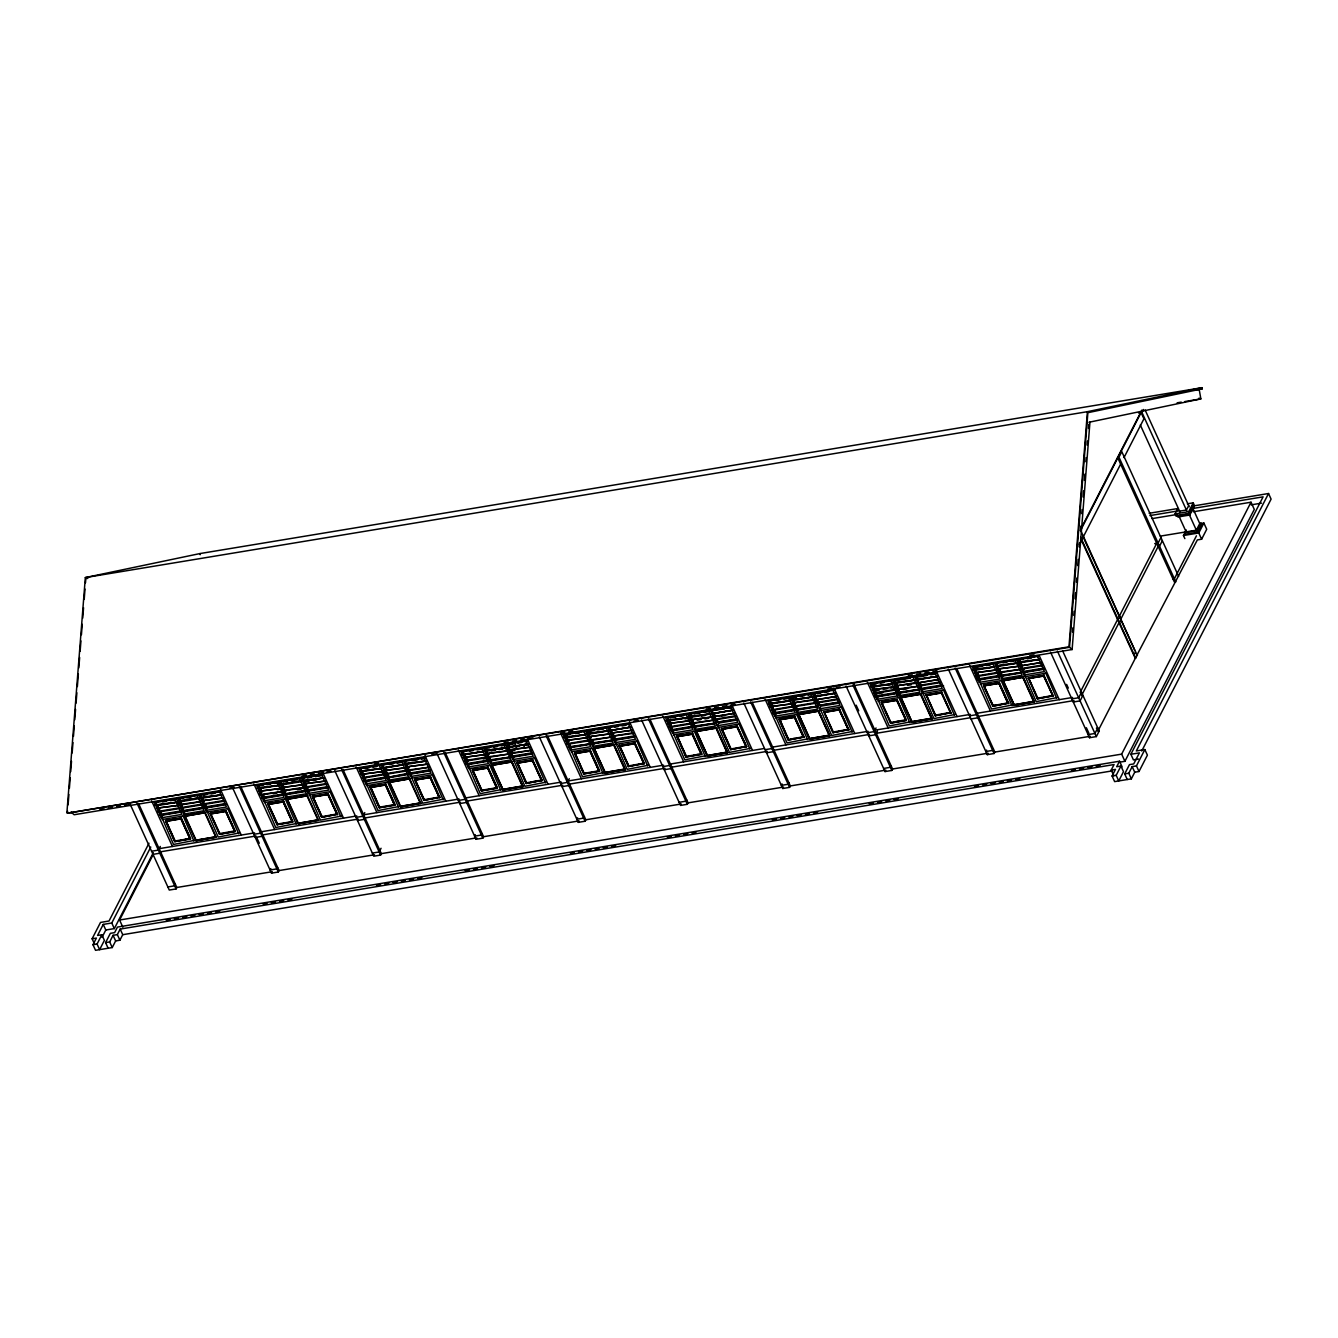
<?xml version="1.0" encoding="UTF-8"?>
<svg xmlns="http://www.w3.org/2000/svg" width="1338" height="1338" viewBox="0 0 1338 1338"><rect width="100%" height="100%" fill="white"/><g stroke="black" fill="none" stroke-linecap="round" stroke-linejoin="round"><path stroke-width="1.5" d="M66.9 812.701L85.331 577.581L199.981 553.564L1202.059 387.686L1202.243 388.823L1087.878 412.689L1069.497 647.291L67.435 813.186L1068.962 646.806L1072.123 649.532L1089.952 422.106M67.435 813.186L67.602 811.096M68.087 804.874L68.907 794.488M69.392 788.266L70.212 777.896M70.697 771.658L71.516 761.289M72.152 752.993L72.971 742.607M73.456 736.385L74.276 725.999M74.761 719.777L75.58 709.408M76.065 703.169L76.885 692.8M77.37 686.578L78.34 674.118M78.825 667.896L79.644 657.527M80.129 651.288L80.949 640.919M81.434 634.697L82.254 624.311M82.739 618.089L83.558 607.72M84.21 599.407L85.013 589.038M85.498 582.816L85.833 578.652L87.873 578.317M1068.962 646.806L1087.409 411.686L1202.059 387.686M1072.474 632.054L1072.808 627.89M1073.778 615.43L1074.113 611.282M1075.083 598.822L1075.568 592.583M1076.388 582.197L1076.722 578.049M1077.692 565.589L1078.177 559.351M1079.164 546.891L1079.482 542.743M1080.468 530.283L1080.786 526.118M1081.756 513.658L1082.091 509.51M1083.061 497.05L1083.563 490.812M1084.365 480.426L1084.85 474.204M1085.837 461.744L1086.155 457.579M1087.142 445.119L1087.46 440.971M1088.446 428.511L1088.764 424.363M176.616 802.181L155.208 805.058L156.613 802.298L175.83 799.121M156.897 802.348L155.543 805.008L154.255 802.198L174.709 798.819L175.997 801.613M158.319 805.476L156.964 808.119L155.827 805.627L156.613 802.298M94.68 944.394L92.121 938.774L100.517 922.434L109.03 921.012L148.986 843.224M180.095 808.47L158.269 812.032L159.406 808.654M150.759 847.054L111.773 922.986L103.243 924.407L97.574 935.446L101.839 934.744L104.397 940.363L99.614 949.645L97.072 944.026L101.839 934.744M179.125 808.486L180.831 811.648L159.69 815.143L160.828 811.765M1113.785 775.689L1111.226 770.069L1114.069 764.55L120.186 929.074L117.343 934.61L113.078 935.312L115.637 940.932L112.241 947.555L95.533 950.315L92.974 944.712L96.386 938.072L92.121 938.774M161.446 812.333L160.092 814.976L161.363 817.786L181.817 814.407L180.546 811.597M161.363 817.786L162.734 815.143L181.132 812.099M194.311 840.398L173.522 844.445L162.483 818.839M102.023 937.386L105.802 930.01L103.243 924.407M165.778 820.411L181.182 818.354L190.481 839.06L174.81 841.652L165.494 820.947M179.225 798.652L177.87 801.311L176.583 798.502L197.037 795.123L204.145 810.711L183.691 814.089L182.42 811.28L183.44 808.687M108.144 948.224L105.585 942.621L110.352 933.339L114.616 932.636L117.443 927.1L1119.521 761.222L1122.08 766.825M177.703 804.79L179.175 801.914M105.802 930.01L114.332 928.605L153.318 852.674M122.845 927.201L119.584 920.026L152.867 855.199M201.001 801.663L179.175 805.225L180.362 801.73M112.241 947.555L109.683 941.935L113.078 935.312M160.292 846.436L158.402 850.115L151.579 851.236M202.423 804.774L180.597 808.336L181.784 804.84M180.647 808.219L182.068 804.891L180.597 802.449M182.018 811.447L183.206 807.951L182.068 811.346L203.209 807.851L202.573 807.282M189.862 838.474L180.998 818.672L166.263 821.264L175.178 840.966L189.829 838.541L180.881 818.906L181.45 817.819M193.96 841.067L182.938 815.461M183.691 814.089L185.062 811.447L203.46 808.403M115.637 940.932L119.902 940.213L122.728 934.693L120.186 929.074M184.594 815.595L205.032 812.199L184.594 815.595L195.85 840.749L216.405 837.153L195.85 840.749M185.229 816.13L204.747 812.751L185.196 816.197L196.134 840.197L215.602 836.919M174.81 841.652L166.23 821.331L180.881 818.906M201.269 794.906L199.797 797.783L221.205 794.906L199.847 797.665M201.553 794.956L200.198 797.615L198.91 794.805L219.365 791.427L220.636 794.22M202.69 798.033L201.218 800.893L222.626 798.017M202.975 798.084L201.62 800.726L200.483 798.234M204.112 801.144L202.64 804.021L223.764 800.525M224.751 801.077L202.924 804.64L204.062 801.261M205.534 804.255L204.062 807.132L225.185 803.636M225.537 804.155L204.346 807.751L205.483 804.372M225.185 804.205L226.473 807.015L206.019 810.393L207.373 807.751L205.768 804.991M238.95 833.005L218.161 837.053L207.139 811.447M196.134 840.197L215.686 836.768L204.747 812.751M210.417 813.019L225.821 810.962L235.137 831.667L219.465 834.26L210.15 813.554M210.869 813.939L219.833 833.574L234.602 830.931L225.637 811.28L210.902 813.872L225.537 811.514L226.105 810.427M175.395 884.385L174.659 885.823L167.852 886.943M130.304 804.556L169.274 890.054L176.081 888.934L176.817 887.495L138.7 803.854M238.616 833.674L227.594 808.068M219.934 833.357L219.465 834.26L235.321 831.316L225.938 810.728L210.267 813.337L219.633 833.909M234.602 830.931L225.57 811.447M278.873 785.255L257.448 788.132L258.87 785.373L278.087 782.195M259.154 785.423L257.799 788.082L256.511 785.272L276.966 781.894L278.237 784.687M280.93 788.433L258.87 791.26L260.291 788.483L279.508 785.306M260.576 788.55L259.221 791.193L258.083 788.701M260.525 789.219L259.505 791.812L260.525 795.106L282.351 791.544M261.713 791.611L260.241 794.488L281.649 791.611M260.642 794.32L261.997 791.661L260.86 789.169M263.134 794.722L261.947 798.217L283.138 794.621L281.365 791.561M282.786 794.103L261.663 797.599L263.084 794.839M263.369 795.458L262.348 798.05L263.619 800.86L284.074 797.481L282.786 794.672M263.619 800.86L264.974 798.217L263.703 795.408M296.568 823.472L275.762 827.52L264.74 801.914M268.018 803.486L283.422 801.429L292.738 822.134L277.066 824.726L267.751 804.021M281.482 781.726L280.11 784.386L278.839 781.576L299.294 778.198L306.402 793.785L285.947 797.164L284.659 794.354M303.241 784.737L281.147 787.664L282.619 784.787L301.819 781.609M282.903 784.854L281.532 787.497L280.395 785.005L281.432 782.412M283.188 785.473L281.816 788.132L282.903 791.293M282.954 790.624L283.974 788.015M284.609 788.584L283.238 791.243L284.325 794.421L305.449 790.925L304.83 790.357M284.275 794.521L285.747 791.093L284.375 793.735M292.119 821.549L283.238 801.746L268.503 804.339L277.434 824.041L292.085 821.616L283.138 801.98L283.706 800.893M296.216 824.141L285.195 798.535M285.947 797.164L287.302 794.521L305.716 791.46M286.834 798.669L307.288 795.274L286.834 798.669L298.09 823.823L318.661 820.227L298.09 823.823M287.486 799.204L306.987 795.826L287.453 799.271L298.391 823.271L317.859 819.993M277.066 824.726L277.535 823.823M303.81 778.03L302.438 780.69L301.167 777.88L321.622 774.501L322.893 777.294M304.947 781.091L303.458 783.968L324.883 781.091M305.231 781.158L303.86 783.8L302.723 781.308L303.743 778.716M305.516 781.777L304.144 784.436L305.164 787.714L326.99 784.152M306.369 784.219L304.88 787.095L326.02 783.6M305.281 786.928L306.302 784.336M327.777 787.229L306.586 790.825L307.723 787.446M327.442 787.279L328.713 790.089L308.275 793.467L309.63 790.825L328.044 787.764M270.845 868.579L270.092 870.018L276.916 868.88L277.652 867.459M341.207 816.08L320.418 820.127L309.396 794.521M240.957 786.928L279.073 870.57L278.337 872.008L271.514 873.129L272.266 871.707L176.817 887.495M298.391 823.271L317.926 819.843L306.987 795.826M337.728 814.073L321.705 817.334L312.674 796.093M313.125 797.013L322.073 816.648L336.842 814.006L327.894 794.354L313.159 796.946L327.777 794.588L328.345 793.501M340.872 816.749L329.834 791.143M321.705 817.334L322.19 816.431M336.842 814.006L327.81 794.521M361.411 768.497L360.039 771.156L358.768 768.346L379.223 764.951L380.494 767.761M383.17 771.508L361.126 774.317L362.548 771.558L381.748 768.38M362.832 771.625L361.461 774.267L360.323 771.775L361.344 769.183M385.093 771.19L383.621 774.05L362.481 777.562L364.254 774.735L362.765 778.181L384.591 774.618M383.621 774.618L385.327 777.796L364.187 781.292L365.324 777.913M385.043 777.746L386.314 780.556L365.876 783.934L367.231 781.292L385.645 778.231M398.808 806.546L378.018 810.594L366.997 784.988M370.275 786.56L385.678 784.486L394.994 805.208L379.306 807.801L370.007 787.095M379.306 807.801L370.726 787.48L385.377 785.038L385.946 783.968M381.966 767.627L403.44 764.634L382.25 768.246L383.454 764.751M383.738 764.801L382.367 767.46L381.096 764.65L401.534 761.255L408.642 776.86L388.204 780.238L386.916 777.428L387.936 774.836M385.16 767.928L383.789 770.571L382.651 768.079M385.093 768.597L384.073 771.19L385.16 774.368M364.789 812.567L362.899 816.264L356.075 817.384M406.919 770.922L385.093 774.485L386.297 770.989M385.21 773.699L386.582 771.039L385.444 768.547M407.087 773.431L407.705 774L386.515 777.595L387.987 774.15L386.515 771.725M398.473 807.215L387.451 781.609M388.204 780.238L389.559 777.595L388.271 774.786M389.09 781.726L409.545 778.348L389.09 781.726L400.346 806.898L420.901 803.302L400.346 806.898M389.743 782.278L409.244 778.9L389.709 782.345L400.647 806.346L420.099 803.068M406.05 761.105L404.695 763.764L403.424 760.954L423.862 757.576L425.149 760.369M407.187 764.165L405.715 767.042L427.14 764.165M407.471 764.232L406.116 766.875L404.979 764.383L405.715 761.171L424.982 757.877M408.608 767.293L407.137 770.17L428.561 767.293M429.247 767.226L407.421 770.788L408.558 767.393M410.03 770.404L408.558 773.28L429.699 769.785M428.277 767.226L429.983 770.404L408.843 773.899L409.98 770.521M385.377 785.038L394.342 804.69L379.674 807.115L370.81 787.296M429.699 770.354L430.97 773.163L410.515 776.542L411.887 773.899L430.284 770.839M443.463 799.154L422.674 803.201L411.636 777.595M400.647 806.346L420.182 802.917L409.244 778.9M439.985 797.147L423.962 800.408L414.931 779.168M415.382 780.087L424.33 799.723L439.098 797.08L430.15 777.428L415.416 780.021L430.033 777.662L430.602 776.575M381.062 848.275L379.172 851.955L372.349 853.092M334.801 770.705L373.77 856.203L380.594 855.082L381.33 853.644L343.214 770.002M443.129 799.823L432.09 774.217M423.962 800.408L424.447 799.505M439.098 797.08L430.067 777.595M463.65 751.571L462.296 754.231L461.025 751.421L481.463 748.026L482.75 750.835M485.426 754.582L463.383 757.392L464.788 754.632L484.005 751.454M465.072 754.682L463.717 757.341L462.58 754.849L463.316 751.621L482.583 748.343M485.878 757.124L464.738 760.62L466.494 757.81L465.022 761.255L486.848 757.693M466.444 758.495L465.423 761.088L466.444 764.366L487.634 760.753L485.878 757.693M467.631 760.87L466.159 763.747L487.3 760.252M466.561 763.58L467.915 760.921L466.778 758.429M487.3 760.82L488.571 763.63L468.116 767.009L469.487 764.349L489.942 760.971M501.064 789.621L480.275 793.668L469.237 768.062M472.531 769.634L487.935 767.56L497.251 788.283L481.563 790.875L472.247 770.17M485.978 747.875L484.624 750.534L483.336 747.725L503.79 744.329L505.078 747.139M486.263 748.494L484.908 751.153L486.045 753.645L487.4 750.986M509.176 753.996L487.35 757.559L488.822 754.114L487.065 756.923L508.473 754.063M508.206 753.996L509.962 757.057L488.771 760.67L489.909 757.291M496.615 787.697L487.751 767.895L473.016 770.471L481.931 790.189L496.582 787.764L487.634 768.112L488.203 767.042M500.73 790.29L489.691 764.667M509.611 757.124L510.899 759.934L490.444 763.312L491.815 760.653L510.213 757.609M491.347 764.801L511.785 761.422L491.347 764.801L502.603 789.972L523.041 786.593L511.785 761.422M481.563 790.875L472.983 770.537L487.634 768.112M528.025 744.012L506.834 747.624L508.022 744.129M508.306 744.179L506.951 746.838L505.664 744.028L526.118 740.633L527.389 743.443M509.444 747.24L507.972 750.116L529.38 747.24M510.865 750.367L509.393 753.227L530.801 750.367M531.504 750.3L509.678 753.863L510.815 750.467M512.287 753.478L510.815 756.355L531.939 752.859M511.216 756.187L512.571 753.528L511.434 751.036L510.079 753.695L511.099 756.974L532.29 753.361L530.517 750.3M511.501 761.974L491.949 765.403L502.887 789.42L522.355 786.142L511.501 761.974L492.066 765.185L502.937 789.353M531.939 753.428L533.226 756.238L512.772 759.616L514.126 756.957L532.541 753.913M475.341 834.728L474.605 836.166L481.412 835.029L482.165 833.591M545.72 782.228L524.914 786.276L513.892 760.67M445.454 753.077L483.57 836.718L482.834 838.157L476.027 839.277L476.763 837.839M524.145 746.47L526.018 742.824M502.603 789.972L523.158 786.359M502.887 789.42L522.439 785.991M517.17 762.242L526.219 783.483L542.241 780.221M532.859 759.649L532.29 760.72L517.622 763.145L526.587 782.797L541.355 780.154L532.323 760.653M545.369 782.897L534.347 757.291M526.219 783.483L526.687 782.579M565.623 734.595L564.151 737.455L585.559 734.595M565.907 734.646L564.552 737.288L563.265 734.495L583.719 731.1L584.99 733.91M588.118 740.198L566.994 743.694L568.75 740.884L567.279 744.329L589.105 740.767M569.888 743.945L568.7 747.44L589.891 743.828M589.824 743.945L568.416 746.821L569.837 744.062M589.54 743.895L590.827 746.688L570.373 750.083L571.727 747.424L590.142 744.38M603.321 772.695L582.532 776.742L571.493 751.136M574.771 752.709L590.175 750.635L599.491 771.357L583.82 773.949L574.504 753.227M587.951 730.899L586.479 733.759L607.954 730.782L586.529 733.659M588.235 730.949L586.88 733.609L585.592 730.799L606.047 727.404L607.318 730.214M588.519 731.568L587.165 734.228L588.285 736.72L589.657 734.06M589.372 734.01L587.9 736.887L609.375 733.893M569.286 778.716L567.396 782.396L560.589 783.533M611.433 737.071L589.606 740.633L591.078 737.188L589.322 739.998L610.73 737.121M592.216 740.249L590.744 743.125L612.152 740.249M610.446 737.071L612.219 740.131L591.028 743.744L592.149 740.366M592.433 740.984L591.413 743.577L592.701 746.387L613.155 742.991L611.867 740.198M598.872 770.772L589.991 750.969L575.256 753.545L584.154 773.28L598.839 770.839L589.891 751.187L590.459 750.1M602.97 773.364L591.948 747.741M592.701 746.387L594.055 743.727L592.784 740.934M593.587 747.875L614.042 744.497L593.587 747.875L604.843 773.046L625.298 769.668L614.042 744.497M583.82 773.949L575.223 753.612L589.891 751.187M610.279 727.203L609.091 730.699L630.265 727.086M610.563 727.253L609.191 729.912L607.92 727.103L628.375 723.707L629.646 726.517M611.984 730.364L610.613 733.023L609.476 730.531L610.496 727.939M611.984 736.82L613.055 733.542M613.69 734.11L612.319 736.77L613.406 739.947M632.774 733.375L634.48 736.552L613.339 740.048L614.543 736.552M613.456 739.262L614.476 736.669M615.112 737.238L613.741 739.881L615.028 742.69L635.466 739.312L634.195 736.502M613.741 745.049L594.206 748.477L605.144 772.494L624.578 769.283L613.741 745.049L594.239 748.41L605.177 772.427L624.695 769.049M615.028 742.69L616.383 740.031L634.797 736.987M577.598 817.802L576.862 819.241L583.669 818.103L584.405 816.665M647.96 765.303L627.171 769.35L616.149 743.744M547.71 736.151L585.827 819.793L585.091 821.231L578.284 822.352L579.019 820.913L483.57 836.718M604.843 773.046L625.415 769.434M644.481 763.296L628.459 766.557L619.427 745.316M635.098 742.724L634.53 743.794L619.879 746.219L628.827 765.871L643.595 763.229L634.563 743.727M647.625 765.972L636.604 740.349M628.459 766.557L628.944 765.654M668.164 717.72L666.792 720.362L665.521 717.569L685.976 714.174L687.247 716.984M669.585 720.831L668.214 723.49L667.077 720.998L668.097 718.406M669.87 721.466L668.498 724.109L669.535 727.404L691.345 723.841M669.636 726.601L670.656 724.009M671.291 724.577L669.92 727.236L670.957 730.515L692.131 726.902M671.057 729.728L672.429 727.069L670.673 729.896L691.796 726.4M691.796 726.969L693.067 729.762L672.629 733.157L673.984 730.498L694.439 727.119M705.561 755.769L684.772 759.817L673.75 734.211M677.028 735.783L692.432 733.709L701.748 754.431L686.06 757.024L676.76 736.301M690.207 713.974L688.719 716.834L710.194 713.856L688.786 716.733M690.492 714.024L689.12 716.666L687.849 713.873L708.287 710.478L709.575 713.288M690.776 714.643L689.404 717.302L690.542 719.794L691.913 717.135L690.425 714.709M691.629 717.084L690.14 719.961L711.615 716.967M713.672 720.145L691.846 723.707L692.984 720.312M712.702 720.145L714.459 723.206L693.268 726.818L694.756 723.373L692.984 726.2L714.408 723.323M701.129 753.846L692.248 734.044L677.513 736.619L686.427 756.338L701.095 753.913L692.131 734.261L692.699 733.174M705.226 756.422L694.205 730.816M714.124 723.273L715.395 726.066L694.957 729.461L696.312 726.802L714.709 723.758M695.844 730.949L716.298 727.571L695.844 730.949L707.1 756.121L727.554 752.725L716.298 727.571M686.06 757.024L677.48 736.686L692.131 734.261M712.803 710.327L711.448 712.97L710.177 710.177L730.615 706.782L731.903 709.592M713.94 713.388L712.753 716.884L734.579 713.321M714.224 713.438L712.87 716.098L711.732 713.606M714.174 714.124L713.154 716.716L714.241 719.894M736 716.449L714.174 720.011L715.362 716.516M714.291 719.208L715.646 716.566L714.509 714.074M715.663 723.005L716.733 719.744M717.017 720.362L715.997 722.955L717.268 725.765L737.723 722.369L736.452 719.576M715.997 728.123L696.462 731.552L707.401 755.569L726.852 752.291L715.997 728.123L696.563 731.334L707.434 755.502L726.935 752.123M717.268 725.765L718.64 723.105L717.352 720.296M750.217 748.377L729.427 752.424L718.389 726.818M707.1 756.121L727.671 752.508M742.824 747.022L746.738 746.37L730.715 749.631L721.684 728.39M736.786 726.869L722.135 729.294L731.083 748.946L745.851 746.303L736.82 726.802L737.355 725.781M686.662 799.739L685.926 801.178L679.102 802.315M641.554 719.911L680.524 805.426L687.347 804.305L688.083 802.867L649.967 719.225M749.882 749.029L738.844 723.423M730.715 749.631L731.2 748.728M770.42 700.794L769.049 703.437L767.778 700.627L788.216 697.249L789.504 700.058M771.541 703.855L770.069 706.732L791.494 703.855M771.825 703.905L770.471 706.564L769.333 704.072M792.966 706.865L771.775 710.461L773.247 707.033L771.775 704.591M794.387 709.976L773.197 713.589L774.334 710.194M774.618 710.829L773.598 713.422L774.869 716.231L795.324 712.836L794.053 710.026M774.869 716.231L776.241 713.572L774.953 710.762M807.817 738.844L787.028 742.891L776.007 717.285M779.285 718.841L794.956 716.248M792.732 697.098L791.377 699.741L790.089 696.947L810.544 693.552L811.832 696.362M793.016 697.717L791.661 700.376L792.798 702.868L794.153 700.209M793.869 700.159L792.397 703.035L813.537 699.54M794.438 700.828L793.083 703.487L794.103 706.765L815.929 703.219M794.22 705.979L795.575 703.336L793.819 706.146L814.959 702.651L816.431 699.774M814.959 703.219L816.715 706.28L795.525 709.893L796.996 706.447L795.24 709.274L816.665 706.397M794.387 717.335L779.736 719.76L794.387 717.335L803.335 736.987L794.504 717.118M807.483 739.496L796.445 713.89M816.381 706.347L817.652 709.14L797.197 712.535L798.569 709.876L816.966 706.832M798.1 714.024L818.555 710.645L798.1 714.024L809.356 739.195L829.794 735.8L818.555 710.645M829.192 735.198L809.657 738.643L798.819 714.408L809.691 738.576L829.108 735.348L818.254 711.197L798.736 714.559M804.339 736.837L788.316 740.098L779.853 719.543L788.667 739.429L803.452 736.753M815.059 693.402L813.705 696.044L812.417 693.251L832.872 689.856L834.143 692.666M816.197 696.462L815.009 699.958L836.835 696.396M816.481 696.513L815.126 699.172L813.989 696.68L815.009 694.071M815.294 703.169L816.029 699.941M838.257 699.523L816.431 703.069L817.618 699.573M816.481 702.968L817.568 699.69M817.903 706.079L818.99 702.801M818.254 711.197L798.702 714.626M838.692 702.651L839.98 705.444L819.525 708.839L820.896 706.18L839.294 703.136M782.094 783.951L781.359 785.373L788.166 784.252L788.918 782.814M852.473 731.451L831.684 735.499L820.646 709.893M752.207 702.299L790.34 785.941L789.587 787.363L782.78 788.5L783.516 787.062L688.083 802.867M809.356 739.195L829.911 735.582M848.994 729.444L832.972 732.706L823.924 711.465M839.043 709.943L824.375 712.368L833.34 732.02L848.108 729.361L839.077 709.876L839.612 708.856M852.122 732.103L841.1 706.497M832.972 732.706L833.44 731.802M872.66 683.869L871.306 686.511L870.018 683.701L890.472 680.323L891.76 683.133M872.945 684.487L871.59 687.13L872.727 689.639L874.082 686.979M895.858 689.99L874.032 693.536L875.504 690.107L873.747 692.917L894.871 689.421M875.788 690.726L874.433 693.368L875.453 696.663L896.644 693.051M875.57 695.877L876.591 693.268M898.935 693.268L897.581 695.911L877.126 699.306L878.497 696.646L896.895 693.602M910.074 721.918L889.285 725.965L878.246 700.343M881.525 701.915L896.945 699.858L906.244 720.563L890.573 723.172L881.257 702.45M881.976 702.835L890.941 722.487L905.709 719.827L896.761 700.192L882.01 702.768L896.644 700.41L897.213 699.322M894.704 680.105L893.232 682.982L914.707 680.005L893.282 682.882M894.988 680.172L893.633 682.815L892.346 680.005L912.8 676.627L914.071 679.436M896.125 683.233L895.339 686.561L896.36 689.839L918.186 686.294M876.039 727.939L874.149 731.618L867.342 732.756M897.547 686.344L896.075 689.221L917.483 686.344M896.477 689.053L897.831 686.411L896.694 683.902M897.781 687.08L896.761 689.672L897.781 692.967L918.972 689.354L917.199 686.294M877.46 731.05L875.57 734.746L868.763 735.867M897.882 692.181L899.253 689.522L898.116 687.03M909.723 722.57L898.701 696.964M918.621 689.404L919.908 692.214L899.454 695.609L900.809 692.95L919.223 689.906M900.34 697.098L920.795 693.72L900.34 697.098L911.596 722.269L932.051 718.874L920.795 693.72M890.573 723.172L891.041 722.252M915.56 679.286L936.968 676.409L915.844 679.921L917.032 676.409M917.316 676.476L915.945 679.119L914.674 676.309L935.128 672.93L936.399 675.74M918.453 679.537L917.266 683.032L939.075 679.47M918.738 679.587L917.366 682.246L916.229 679.754M940.497 682.597L918.688 686.143L919.875 682.648M918.738 686.043L919.808 682.765M920.092 683.384L919.072 685.976L920.159 689.154M939.527 682.597L941.233 685.775L920.109 689.271L921.297 685.775M920.21 688.485L921.581 685.825L920.444 683.333M905.709 719.827L896.677 700.343M920.494 694.271L900.959 697.7L911.897 721.717L931.365 718.422L920.494 694.271L901.076 697.483L911.931 721.65L931.449 718.272M940.949 685.708L942.236 688.518L921.782 691.913L923.136 689.254L943.591 685.876M954.713 714.525L933.924 718.573L922.902 692.967M853.611 683.501L892.58 768.999L891.844 770.437L885.037 771.574L885.773 770.136L790.34 785.941M911.596 722.269L932.168 718.657M951.234 712.518L935.212 715.78L926.18 694.522M941.868 691.93L941.283 693.017L926.632 695.442L935.58 715.094L950.348 712.435L941.316 692.95M891.158 765.888L890.422 767.326L883.615 768.447M954.379 715.178L943.357 689.572M935.212 715.78L935.697 714.86M974.917 666.943L973.546 669.585L972.274 666.776L992.729 663.397L994 666.207M975.201 667.562L973.83 670.204L974.967 672.713L976.339 670.054M976.054 670.004L974.582 672.88L995.99 670.004M977.476 673.114L976.004 675.991L997.128 672.496M998.098 673.047L976.288 676.61L977.409 673.231M977.693 673.85L976.673 676.443L977.71 679.737L998.884 676.125M977.81 678.935L979.182 676.292L978.045 673.8M998.549 676.175L999.837 678.985L979.383 682.363L980.737 679.721L999.152 676.677M1012.314 704.975L991.525 709.04L980.503 683.417M999.469 682.397L998.884 683.484L984.35 685.692M997.245 663.247L995.873 665.889L994.602 663.079L1015.057 659.701L1016.328 662.511M998.666 666.357L997.295 669.017L996.158 666.508L996.961 663.18L995.489 666.056L1016.947 663.079L995.539 665.956M1020.426 669.368L998.6 672.914L999.737 669.535M1000.372 670.104L999.001 672.746L1000.021 676.041L1021.212 672.429L1019.456 669.368M1000.138 675.238L1001.159 672.646M1001.794 673.215L1000.423 675.874L1001.71 678.684L1022.148 675.289L1020.877 672.479M1011.98 705.644L1000.958 680.039M1001.71 678.684L1003.065 676.024L1021.479 672.981M1002.597 680.172L1023.052 676.777L1002.597 680.172L1013.853 705.343L1034.307 701.948L1023.052 676.777M1081.071 528.51L1141.899 410.064M1080.385 530.768L1141.08 412.572L1143.923 418.811L1124.004 457.596M1186.957 511.233L1141.933 412.439L1143.455 409.478M1008.835 702.985L992.829 706.23L993.298 705.327M1039.275 659.383L1017.8 662.36L1019.288 659.483L1038.489 656.306M1019.573 659.55L1018.201 662.193L1016.93 659.383L1037.368 656.005L1038.656 658.814M1079.431 544.382L1121.16 463.132M1019.506 662.812L1018.318 666.307L996.894 669.184M1020.71 662.611L1019.506 666.107L1041.332 662.544M1042.754 665.672L1020.927 669.217L1022.115 665.722M1020.994 669.117L1022.399 665.772L1020.927 663.347M1043.54 668.732L1022.349 672.345L1023.537 668.849M1022.416 672.228L1023.486 668.95M984.266 685.842L999.001 683.266L1007.849 703.119L998.917 683.417M1022.75 677.329L1003.216 680.774L1014.154 704.792L1033.588 701.564L1022.75 677.329L1003.249 680.708L1014.187 704.725L1033.689 701.346M1043.205 668.783L1044.476 671.592L1024.022 674.988L1025.393 672.328L1043.791 669.284M986.591 750.083L985.855 751.521L992.679 750.401L993.415 748.962M1056.97 697.6L1036.181 701.647L1025.159 676.024M956.72 668.431L994.836 752.073L994.101 753.511L987.277 754.649L988.013 753.21L892.58 768.999M1013.853 705.343L1034.425 701.731M1053.491 695.593L1037.468 698.837L1028.437 677.597M1043.54 676.091L1028.889 678.517L1037.836 698.168L1052.605 695.509L1043.573 676.024L1044.108 675.004M1056.635 698.252L1045.597 672.646M1037.468 698.837L1037.954 697.934M1080.134 692.465L1117.581 619.544M1119.287 616.233L1156.734 543.312M1118.1 619.461L1119.789 616.149M1081.489 692.248L1078.662 697.767L1071.838 698.888M1160.932 537.558L1158.106 543.077L1154.694 543.646M1081.556 695.593L1119.003 622.672M1120.709 619.343L1158.156 546.422M1187.375 503.807L1193.228 502.837L1188.679 511.668L1189.683 513.859L1176.052 516.117L1175.048 513.926L1177.323 509.51M1119.521 622.571L1121.211 619.26M1082.91 695.359L1080.084 700.878L1073.26 702.015M1159.528 546.205L1162.354 540.686M1188.679 505.613L1186.405 510.029L1179.598 511.149M1189.114 513.441L1193.078 505.714L1193.797 507.269L1189.817 515.013L1177.892 516.986L1177.189 515.414L1189.114 513.441L1189.817 515.013M1160.314 536.12L1196.356 530.183L1189.248 514.595L1194.215 505.011L1193.228 502.837M1184.866 538.629L1183.444 535.518L1186.321 529.999M1062.773 651.154L1099.184 731.066L1096.357 736.586L1089.533 737.723L1090.269 736.285L994.836 752.073M1196.356 530.183L1199.768 523.559L1192.66 507.972M1196.925 530.601L1200.905 522.857L1201.608 524.429L1197.644 532.156L1185.702 534.13L1185 532.574L1196.925 530.601L1197.644 532.156M1196.44 535.819L1174.379 578.785L1173.008 579.019M1080.652 530.249L1136.982 655.051L1197.359 539.916L1201.624 539.214L1198.781 532.976L1203.882 523.041L1200.052 523.676M1080.987 539.247L1135.276 658.363L1097.829 731.284L1099.184 731.066M1135.276 658.363L1137.484 654.968M1201.624 539.214L1206.725 529.263L1203.882 523.041M1118.719 762.326L1124.907 761.305L1121.645 754.13L1251.013 502.218L1193.295 511.785M1192.375 506.132L1268.541 493.521L1136.33 750.953L1144.843 749.548L1136.447 765.905L1132.182 766.607L1134.741 772.21L1131.346 778.85L1114.638 781.609L1112.079 775.99L1115.491 769.367L1111.226 770.069M1119.521 761.222L1116.678 766.741L1120.943 766.038L1123.502 771.658L1118.735 780.94L1116.176 775.321L1120.943 766.038M1124.907 761.305L1254.291 509.393L1251.013 502.218M1138.538 759.047L1133.437 759.9L1130.878 754.281L1263.089 496.85L1193.095 508.44M1127.248 779.519L1124.689 773.916L1129.456 764.634L1133.721 763.931L1139.391 752.876L1130.878 754.281M1131.346 778.85L1128.787 773.23L1132.182 766.607M1141.732 751.019L1271.1 499.124L1268.541 493.521M1134.741 772.21L1139.006 771.508L1147.402 755.15L1144.843 749.548M1088.931 422.273L1200.855 398.891L1199.183 389.375M1194.014 390.178L1202.243 388.823M85.331 577.581L1087.409 411.686M1177.139 402.805L1181.27 402.136M1184.883 401.551L1200.855 398.891M1138.521 412.99L1141.933 412.439M1149.141 513.29L1177.958 508.507M1149.86 515.598L1178.678 510.815M1175.048 513.926L1188.679 511.668M1152.051 518.609L1176.788 514.511M1185.167 515.264L1189.248 514.595M1251.231 504.844L1261.533 503.138M1183.444 535.518L1198.781 532.976M374.339 763.931L378.386 763.245M564.669 732.421L560.605 733.09L581.428 778.766M568.717 731.752L572.764 731.066M99.999 809.44L104.113 808.754M108.244 808.068L112.359 807.383M116.49 806.714L120.604 806.028M124.735 805.342L128.866 804.656M229.902 787.931L234.016 787.246M302.07 775.99L306.185 775.304M310.316 774.618L314.43 773.933M318.561 773.247L322.675 772.578M326.807 771.892L330.938 771.206M431.973 754.481L436.088 753.796M504.142 742.54L508.256 741.854M512.387 741.168L516.501 740.483M520.633 739.797L524.764 739.111M528.878 738.442L533.009 737.756M634.045 721.031L638.159 720.346M706.213 709.073L710.327 708.404M714.459 707.718L718.573 707.033M722.704 706.347L726.835 705.661M730.949 704.992L735.08 704.306M827.871 688.936L831.985 688.25M836.116 687.581L840.231 686.896M908.285 675.623L912.399 674.937M916.53 674.268L920.661 673.583M924.775 672.897L928.907 672.211M933.021 671.525L937.152 670.856M1029.942 655.486L1034.057 654.8M1072.123 649.532L74.142 814.742L71.148 812.082M198.158 795.424L178.891 798.719L183.072 798.585M201.218 795.023L220.486 791.728M281.147 781.793L300.414 778.499M303.458 778.097L322.726 774.802M361.059 768.547L380.327 765.269M383.387 764.868L402.654 761.573M485.644 747.925L504.911 744.647M507.972 744.229L527.239 740.951M565.573 734.696L584.84 731.418M587.9 731L607.168 727.721M610.212 727.303L629.479 724.025M667.813 717.77L687.08 714.475M690.14 714.074L709.408 710.779M731.735 707.1L712.468 710.378L724.343 708.989M789.336 697.55L770.069 700.844L770.705 701.413M792.397 697.148L811.664 693.853M814.725 693.452L833.992 690.157M872.326 683.919L891.593 680.624M894.654 680.222L913.921 676.928M916.965 676.526L936.249 673.231M993.85 663.698L974.582 666.993L973.161 669.753L994.569 666.876M996.894 663.297L1016.161 660.002M162.667 801.964L166.514 801.328M170.344 800.693L174.191 800.057M186.919 797.95L190.749 797.314M203.476 795.207L207.323 794.571M211.153 793.936L215 793.3M259.154 785.991L263.001 785.356M266.847 784.72L270.677 784.085M274.524 783.449L278.371 782.814M283.405 781.977L287.235 781.342M291.082 780.706L296.852 779.753M307.64 777.963L311.486 777.328M315.333 776.692L321.087 775.739M365.241 768.43L369.087 767.795M372.934 767.159L376.781 766.523M389.492 764.416L393.339 763.781M397.185 763.145L401.015 762.509M411.82 760.72L417.59 759.767M421.42 759.131L425.267 758.495M469.421 751.187L473.267 750.551M477.097 749.916L480.944 749.28M489.825 747.808L485.694 747.825L484.222 750.702L505.697 747.708L484.272 750.585M493.672 747.173L497.502 746.537M501.349 745.902L505.195 745.266M508.256 744.865L514.076 743.794M517.906 743.159L521.753 742.523M565.857 735.331L569.754 734.579M575.507 733.625L579.354 732.99M588.185 731.635L594.005 730.565M597.835 729.929L603.605 728.976M614.41 727.186L618.24 726.551M622.086 725.915L625.933 725.28M670.087 717.971L675.841 717.017M679.687 716.382L683.534 715.746M694.322 713.957L700.092 713.003M703.939 712.368L707.769 711.732M728.173 708.354L732.02 707.718M776.174 700.41L780.021 699.774M783.867 699.138L789.621 698.185M792.681 697.767L796.578 697.031M800.425 696.396L804.272 695.76M808.102 695.124L811.949 694.489M816.983 693.653L820.83 693.017M824.66 692.382L828.506 691.746M872.61 684.538L876.507 683.802M880.354 683.166L884.184 682.531M894.938 680.841L896.41 683.283L895.055 685.942L893.918 683.45M896.912 680.423L910.358 678.199M917.249 677.145L926.916 675.456M930.763 674.82L934.61 674.185M974.867 667.612L982.594 666.24M986.44 665.605L990.287 664.953M1002.998 662.862L1006.845 662.226M1010.692 661.591L1014.522 660.939M1023.403 659.483L1019.288 659.483M1027.25 658.848L1031.096 658.212M155.141 805.175L176.566 802.298M257.398 788.249L278.806 785.373M302.053 780.857L323.462 777.98L302.104 780.74M359.654 771.324L381.062 768.447M461.894 754.398L483.319 751.521M506.55 747.005L527.958 744.129M666.408 720.53L687.816 717.653M790.975 699.908L812.45 696.931L791.042 699.807M870.904 686.678L892.312 683.802M1017.8 662.36L1039.225 659.483M381.113 768.33L359.705 771.206M425.768 760.937L404.36 763.814L425.718 761.054M483.369 751.404L462.179 755.017L463.65 752.14M585.626 734.478L564.201 737.355M687.883 717.553L666.458 720.429M711.331 713.773L732.522 710.16L711.331 713.773L712.803 710.896M790.122 700.627L768.714 703.504M813.588 696.847L834.778 693.235L813.353 696.111M892.379 683.701L870.954 686.578M994.636 666.776L973.211 669.636M157.984 805.526L177.252 802.231M180.312 801.83L199.579 798.535M202.64 798.134L221.907 794.839M304.88 781.208L324.147 777.913M384.809 767.979L404.076 764.684M407.137 764.282L426.404 760.988M487.065 751.053L506.333 747.758M509.393 747.357L528.661 744.062M586.261 734.529L566.994 737.823L565.573 740.583L586.981 737.706M589.322 734.127L608.589 730.832M611.633 730.431L630.9 727.136M669.234 720.898L688.501 717.603M691.562 717.201L710.829 713.907M713.89 713.505L733.157 710.21M771.491 703.972L790.758 700.677M793.819 700.276L813.086 696.981M816.147 696.58L835.414 693.285M873.747 687.03L893.015 683.751M896.075 683.333L915.343 680.055M918.386 679.654L937.654 676.359M975.987 670.104L993.348 667.144M998.315 666.408L1017.582 663.13M1020.643 662.711L1039.91 659.433M158.269 806.145L157.248 808.754L158.386 811.246M202.924 798.753L201.904 801.362L203.042 803.854M305.164 781.827L309.061 781.091M312.908 780.455L316.755 779.82M362.765 772.294L361.745 774.886L362.882 777.395M487.35 751.672L486.33 754.264L487.467 756.756M491.247 750.936L495.093 750.284M498.923 749.648L502.77 749.012M509.678 747.975L508.657 750.568L509.795 753.077M515.498 746.922L519.328 746.269M523.175 745.634L527.021 744.998M611.918 731.05L610.897 733.642L612.035 736.134M684.956 718.857L688.786 718.222M691.846 717.82L690.826 720.413L691.963 722.905M701.513 716.114L705.36 715.479M816.431 697.198L815.411 699.791L816.548 702.283M874.032 687.665L873.012 690.257L874.149 692.75M887.529 685.324L891.376 684.688M998.6 667.043L997.579 669.636L998.717 672.128M178.891 804.59L200.365 801.613M258.819 791.36L280.227 788.483M281.147 787.664L302.622 784.687M361.076 774.434L382.484 771.558M463.316 757.509L484.741 754.632M485.644 753.812L507.119 750.835M632.322 730.247L610.228 733.191L631.636 730.314M667.829 723.657L689.237 720.781M894.654 686.11L915.777 682.597M178.673 805.359L156.63 808.185L177.987 805.409M223.329 797.966L201.269 800.793M325.569 781.041L303.525 783.867M405.498 767.811L383.387 770.738L404.862 767.761M427.826 764.115L405.782 766.942M507.754 750.886L485.694 753.695M530.082 747.189L508.022 749.999M587.683 737.639L565.623 740.466M610.011 733.943L587.951 736.77M689.923 720.714L667.879 723.54M712.251 717.017L690.207 719.844M792.18 703.788L770.136 706.615M814.508 700.092L792.447 702.918M894.436 686.862L872.376 689.689L893.734 686.929M916.764 683.166L894.704 685.993M996.676 669.937L974.633 672.763M1019.004 666.24L996.961 669.067M773.247 707.033L771.491 709.842L792.631 706.347M159.69 809.273L158.67 811.865L159.807 814.357M182.018 805.576L180.998 808.169L182.135 810.661M277.367 789.688L281.214 789.052M306.586 784.954L305.566 787.547L306.703 790.039M364.187 775.421L363.167 778.014L364.304 780.506M408.843 768.029L407.822 770.621L408.96 773.113M511.099 751.103L514.996 750.35M568.7 741.553L567.68 744.162L568.817 746.654M693.268 720.931L692.248 723.54L693.385 726.032M697.165 720.195L701.012 719.56M704.858 718.924L708.688 718.289M721.416 716.181L725.263 715.546M773.197 707.702L772.177 710.294L773.314 712.803M817.853 700.309L816.832 702.918L817.97 705.41M875.453 690.776L879.35 690.04M883.197 689.404L887.027 688.752M890.874 688.117L894.721 687.481M907.432 685.391L911.278 684.755M1022.349 666.458L1021.329 669.05L1022.466 671.542M179.409 808.537L177.703 805.359M281.432 790.875L279.943 788.433M428.327 766.557L426.855 764.115M530.584 749.631L529.095 747.189M633.058 733.441L631.352 730.264M735.315 716.499L733.609 713.338M837.555 699.573L835.849 696.412M939.811 682.648L938.105 679.487M1042.068 665.722L1040.362 662.544M157.984 811.413L179.125 807.918M180.312 807.717L201.436 804.222M303.693 787.279L282.569 790.791L304.663 787.848M384.809 773.866L405.949 770.354M632.774 732.806L611.65 736.301L633.744 733.375M669.251 726.768L690.375 723.273M691.562 723.072L712.987 720.195M713.89 719.376L735.03 715.88M816.147 702.45L837.27 698.954M918.403 685.524L939.527 682.029M998.315 672.295L1019.74 669.418M1020.643 668.599L1041.784 665.103M897.38 689.839L896.293 692.532L875.169 696.028M899.253 689.522L897.497 692.348L918.905 689.471M979.182 676.292L977.426 679.102L998.549 675.606M273.019 793.769L276.866 793.116M297.27 789.755L301.117 789.102M308.008 788.065L306.987 790.658L308.275 793.467M365.608 778.532L364.588 781.124L365.876 783.934M483.286 758.947L487.132 758.312M490.193 757.91L489.173 760.502L490.444 763.312M570.122 744.681L569.102 747.273L570.373 750.083M672.362 727.755L671.341 730.347L672.629 733.157M819.274 703.437L818.254 706.029L819.525 708.839M876.875 693.904L875.855 696.496L877.126 699.306M878.849 693.469L882.695 692.833M903.1 689.455L906.93 688.819M979.115 676.978L978.095 679.57L979.383 682.363M1023.771 669.585L1022.75 672.178L1024.022 674.988M1135.561 651.941L1133.855 655.252M589.606 743.209L588.118 740.767M736.452 719.008L715.312 722.503L736.786 719.51L735.03 716.449M838.692 702.065L817.568 705.578L839.043 702.584L837.27 699.523M1043.489 668.849L1041.784 665.672M159.406 814.524L180.546 811.029M181.734 810.828L202.858 807.332M283.991 793.902L305.114 790.407M306.302 790.206L327.442 786.711M363.903 780.673L385.043 777.177M407.371 773.481L386.515 777.595M488.487 760.051L509.895 757.174M613.055 739.429L634.195 735.933M772.912 712.97L794.053 709.458M919.825 688.652L940.949 685.14M999.737 675.406L1021.162 672.546M1022.065 671.709L1043.205 668.214M207.373 807.751L225.788 804.707M264.974 798.217L283.388 795.157M389.559 777.595L407.956 774.535M594.055 743.727L612.47 740.683M718.64 723.105L737.037 720.061M776.241 713.572L794.638 710.528M162.149 819.508L182.604 816.113M206.805 812.116L227.243 808.721M264.406 802.583L284.843 799.187M309.045 795.19L329.499 791.795M366.645 785.657L387.1 782.262M411.301 778.264L431.756 774.869M468.902 768.731L489.357 765.336M513.558 761.339L533.996 757.944M571.159 751.789L591.613 748.41M615.798 744.396L636.252 741.018M673.399 734.863L693.853 731.485M718.054 727.471L738.509 724.092M775.655 717.937L796.11 714.559M820.311 710.545L840.766 707.166M877.912 701.012L898.367 697.633M922.568 693.619L943.006 690.241M980.169 684.086L1000.607 680.708M1024.808 676.694L1045.262 673.315M312.339 796.762L328.078 794.036L337.393 814.742M414.579 779.837L430.334 777.094L439.633 797.816M619.093 745.968L634.831 743.242L644.214 763.831L634.764 743.376M721.333 729.043L737.087 726.317L746.47 746.905M823.589 712.117L839.344 709.391L848.71 729.979M925.846 695.191L941.584 692.465M1028.086 678.266L1043.841 675.539M370.76 787.413L385.495 784.821L394.376 804.623M517.655 763.095L532.39 760.502M619.912 746.152L634.647 743.577M722.169 729.227L736.904 726.651M824.409 712.301L839.143 709.725M926.665 695.375L941.4 692.8M1028.922 678.45L1043.657 675.874M283.138 801.98L268.47 804.406L277.518 823.874M1008.501 703.637L999.185 682.932L983.781 684.989L993.181 705.561L1007.949 702.902M184.945 839.378L188.875 838.725M532.44 781.844L536.354 781.191M694.255 755.05L698.168 754.415M790.624 739.111L794.538 738.459M896.795 721.533L900.708 720.881M993.164 705.578L997.078 704.925M174.877 841.518L190.665 838.709L181.299 818.12L165.611 820.729L174.994 841.301M277.133 824.593L292.922 821.783L283.539 801.194L267.868 803.787L277.25 824.375M379.373 807.667L395.178 804.857L385.796 784.269L370.108 786.861L379.49 807.45M481.63 790.741L497.418 787.931L488.052 767.343L472.364 769.935L481.747 790.524M583.886 773.816L599.675 771.006L590.292 750.417L574.621 753.01L584.004 773.598M686.143 756.89L701.932 754.063L692.549 733.492L676.877 736.084L686.243 756.672M788.383 739.964L804.171 737.138L794.805 716.566L779.117 719.158L788.5 739.747M890.64 723.038L906.428 720.212L897.045 699.64L881.374 702.233L890.757 722.804M951.084 712.82L935.295 715.646L926.03 694.84L941.701 692.248L950.967 713.037M992.896 706.113L1008.685 703.286L999.302 682.715L983.631 685.307L992.997 705.879M1053.324 695.894L1037.535 698.72L1028.27 677.914L1043.958 675.322L1053.223 696.111M159.138 848.677L254.571 832.872M261.378 831.751L356.811 815.946M363.635 814.825L459.068 799.02M465.892 797.9L561.324 782.094M568.132 780.974L663.564 765.169M670.388 764.031L763.931 748.561M772.645 747.106L868.078 731.317M874.885 730.18L970.334 714.392M977.141 713.254L1072.574 697.466M253.835 834.31L260.642 833.189M458.332 800.459L465.156 799.338M662.828 766.607L669.652 765.47M765.085 749.681L771.909 748.544M969.582 715.83L976.405 714.693M160.56 851.788L255.993 835.999M262.8 834.862L358.233 819.073M365.057 817.936L460.489 802.148M467.313 801.01L562.746 785.222M569.553 784.085L664.986 768.28M671.81 767.159L767.243 751.354M774.066 750.233L869.499 734.428M876.306 733.308L969.699 717.837M978.563 716.382L1073.996 700.577M153 854.363L159.807 853.226M255.257 837.437L262.064 836.3M357.497 820.512L364.321 819.374M459.754 803.569L466.577 802.449M562.01 786.644L568.817 785.523M664.25 769.718L671.074 768.597M766.507 752.792L773.331 751.672M971.003 718.941L977.827 717.82M1096.407 728.173L1097.762 727.939L1094.936 733.475L1088.112 734.595M279.073 870.57L374.506 854.765M381.33 853.644L474.739 838.173M585.827 819.793L681.259 803.987M119.584 920.026L1121.645 754.13M166.146 920.026L170.261 919.34M174.392 918.671L178.523 917.985M182.637 917.299L186.768 916.614M190.882 915.928L195.013 915.242M199.128 914.573L203.259 913.887M207.373 913.202L211.504 912.516M215.635 911.83L219.75 911.161M263.051 903.986L267.182 903.301M271.296 902.615L275.427 901.929M279.542 901.26L283.673 900.574M287.787 899.889L291.918 899.203M376.446 885.204L380.577 884.535M384.708 883.849L388.823 883.164M392.954 882.478L397.068 881.792M401.199 881.123L405.314 880.437M409.445 879.752L413.576 879.066M417.69 878.38L421.821 877.695M465.122 870.536L469.237 869.851M473.368 869.165L477.482 868.479M481.613 867.81L485.727 867.124M489.859 866.439L493.973 865.753M570.272 853.126L574.387 852.44M578.518 851.754L582.632 851.085M586.763 850.399L590.894 849.714M595.009 849.028L599.14 848.342M603.254 847.673L607.385 846.987M611.499 846.302L615.631 845.616M667.177 837.086L671.308 836.401M675.422 835.715L679.553 835.029M683.668 834.36L687.799 833.674M691.913 832.989L696.044 832.303M772.327 819.676L776.458 818.99M780.572 818.304L784.704 817.635M788.835 816.949L792.949 816.264M797.08 815.578L801.194 814.892M805.325 814.223L809.44 813.537M813.571 812.852L817.685 812.166M869.232 803.636L873.363 802.951M877.494 802.265L881.608 801.579M885.739 800.91L889.854 800.224M893.985 799.539L898.099 798.853M974.399 786.226L978.513 785.54M982.644 784.854L986.758 784.185M990.889 783.499L995.02 782.814M999.135 782.128L1003.266 781.442M1007.38 780.756L1011.511 780.087M1015.626 779.402L1019.757 778.716M1071.303 770.186L1075.418 769.501M1079.549 768.815L1083.68 768.129M1087.794 767.46L1091.925 766.774M1096.039 766.089L1100.17 765.403M122.728 934.693L1112.497 770.839M92.974 944.712L97.072 944.026M105.585 942.621L109.683 941.935M1112.079 775.99L1116.176 775.321M1124.689 773.916L1128.787 773.23M1145.077 409.913L1189.231 506.818M1140.311 424.966L1180.149 512.37M1179.029 516.284L1186.137 531.872M1178.627 576.377L1121.796 451.659L1118.953 457.178L1175.801 581.913M1117.581 457.412L1174.43 582.13M1082.693 535.936L1134.724 650.117M1080.652 537.291L1135.795 658.279M1136.447 765.905L1139.006 771.508M1057.388 651.071L1096.357 736.586M1066.62 684.387L1068.326 688.117M1086.372 727.738L1088.848 733.157M1050.564 652.208L1089.533 737.723M1039.308 655.804L1059.278 699.657M1040.646 662.611L1019.573 665.99M1038.94 659.433L1040.078 661.925M1043.774 675.673L1053.157 696.245M1019.907 665.939L1021.045 668.431M1019.79 669.301L1018.034 666.24M1016.612 663.13L1017.75 665.622M1022.934 677.011L1034.307 701.948M997.412 673.114L995.706 669.937M998.834 676.242L997.128 673.064M994.285 666.826L995.422 669.318M983.514 685.524L992.829 706.23M975.251 673.332L976.389 675.824M969.615 665.371L990.438 711.063M955.131 668.013L994.101 753.511M948.308 669.134L987.277 754.649M936.215 670.907L957.038 716.583M938.39 679.537L917.316 682.915M936.684 676.359L937.821 678.851M941.517 692.599L950.9 713.171M917.651 682.865L918.788 685.357M920.494 689.103L921.782 691.913M917.55 686.243L915.777 683.183M914.356 680.055L915.493 682.547M920.678 693.937L932.051 718.874M898.166 692.8L899.454 695.609M895.155 690.04L893.45 686.879M896.577 693.168L894.871 689.99M892.045 683.751L893.165 686.243M896.293 693.101L897.581 695.911M867.359 682.296L888.181 727.989M852.875 684.939L891.844 770.437M856.153 705.176L858.712 710.779M846.068 686.06L885.037 771.574M833.959 687.832L854.781 733.508M836.133 696.462L815.059 699.841M834.427 693.285L835.564 695.777M839.261 709.525L848.643 730.096M812.116 696.981L813.253 699.473M813.537 700.109L814.675 702.601M818.438 710.863L829.794 735.8M794.504 706.598L795.642 709.107M795.926 709.725L797.197 712.535M790.072 700.727L768.648 703.604L770.42 701.363M792.916 706.966L791.21 703.805M794.337 710.093L792.631 706.916M789.788 700.677L790.925 703.169M794.688 716.783L804.004 737.489M779 719.376L788.316 740.098M770.755 707.183L771.892 709.675M765.119 699.239L785.941 744.915M750.618 701.865L789.587 787.363M743.811 702.985L782.78 788.5M731.719 704.758L752.525 750.434M733.893 713.388L712.82 716.783M732.187 710.21L733.324 712.702M737.021 726.45L746.403 747.039M730.899 749.28L721.516 728.692L737.205 726.099L746.571 746.671L730.782 749.497L721.399 728.909M714.576 719.844L715.713 722.336M713.037 720.095L711.281 717.034M709.859 713.907L710.996 716.399M716.181 727.788L727.554 752.725M694.472 723.323L693.669 726.651L694.957 729.461M690.659 723.891L688.953 720.73M692.081 727.019L690.375 723.841M687.531 717.603L688.669 720.095M662.862 716.164L683.685 761.84M648.378 718.79L687.347 804.305M629.462 721.684L650.285 767.376M630.215 727.203L609.141 730.581M629.93 727.136L631.068 729.645M628.643 766.206L619.26 745.617L634.948 743.025L644.331 763.613L628.526 766.423L619.159 745.835M610.797 737.021L609.024 733.96M607.603 730.832L608.74 733.341M613.925 744.714L625.298 769.668M588.569 737.338L589.707 739.83M589.991 740.466L591.128 742.958M588.402 740.817L586.696 737.656M585.275 734.529L586.412 737.037M566.191 735.264L567.329 737.756L565.974 740.416L564.837 737.924M566.258 741.035L567.396 743.527M546.121 735.716L585.091 821.231M539.314 736.837L578.284 822.352M527.205 738.609L548.028 784.302M527.674 744.062L528.811 746.571M532.507 760.302L541.89 780.89L532.574 760.168L516.836 762.894L526.286 783.349L542.074 780.539L532.691 759.951L517.02 762.543L526.403 783.131M513.926 741.52L516.535 747.223M508.591 744.798L509.728 747.306L508.373 749.949L507.236 747.457M511.501 756.806L512.772 759.616M508.54 753.946L506.784 750.886M505.363 747.758L506.5 750.267M511.685 761.64L523.041 786.593M488.537 754.063L487.751 757.392L488.888 759.884M486.162 757.76L484.456 754.582M483.035 751.454L484.172 753.963M464.002 757.96L465.139 760.452M466.845 764.199L468.116 767.009M458.365 750.016L479.171 795.692M443.865 752.642L482.834 838.157M437.058 753.779L476.027 839.277M424.966 755.535L445.771 801.228M425.434 761.004L426.571 763.496M424.146 800.057L414.763 779.469L430.451 776.876L439.817 797.465L424.029 800.275L414.646 779.703M406.401 767.494L407.538 770.002M409.244 773.732L410.515 776.542M409.545 778.348L420.801 803.519M385.495 774.317L386.632 776.809M383.906 774.685L382.2 771.508M380.778 768.397L381.915 770.889M356.109 766.942L376.931 812.618M341.625 769.567L380.594 855.082M322.709 772.478L343.532 818.154M326.305 784.219L324.599 781.041M327.726 787.329L326.02 784.168M323.177 777.93L324.314 780.422M321.889 816.983L312.507 796.411L328.195 793.802L337.577 814.39L321.772 817.2L312.406 796.628M307.288 795.274L318.544 820.445M278.521 785.322L279.659 787.814M260.927 794.939L262.064 797.431M253.852 783.867L274.675 829.543M239.368 786.493L278.337 872.008M256.812 837.805L259.288 843.241M232.544 787.63L271.514 873.129M220.452 789.403L241.275 835.079M224.048 801.144L222.342 797.966M225.47 804.255L223.764 801.094M220.921 794.856L222.058 797.348M203.326 804.473L204.446 806.965M204.731 807.6L206.019 810.393M205.032 812.199L216.288 837.371M179.576 805.058L180.714 807.55M176.282 802.248L177.419 804.74M151.612 800.793L172.418 846.469M137.112 803.419L176.081 888.934M117.343 934.61L119.902 940.213M111.773 922.986L114.332 928.605M1199.116 398.022L1199.316 399.159M199.981 553.564L200.182 554.718M179.509 799.288L178.155 801.93L179.292 804.422L180.647 801.78L179.509 799.288M1019.857 660.169L1018.486 662.812L1019.623 665.321L1020.994 662.661L1019.857 660.169M198.66 797.866L177.469 801.479L198.66 797.866M300.916 780.94L279.726 784.553L300.916 780.94M839.444 709.173L823.773 711.766L833.039 732.572L848.827 729.745L839.444 709.173"/></g></svg>
